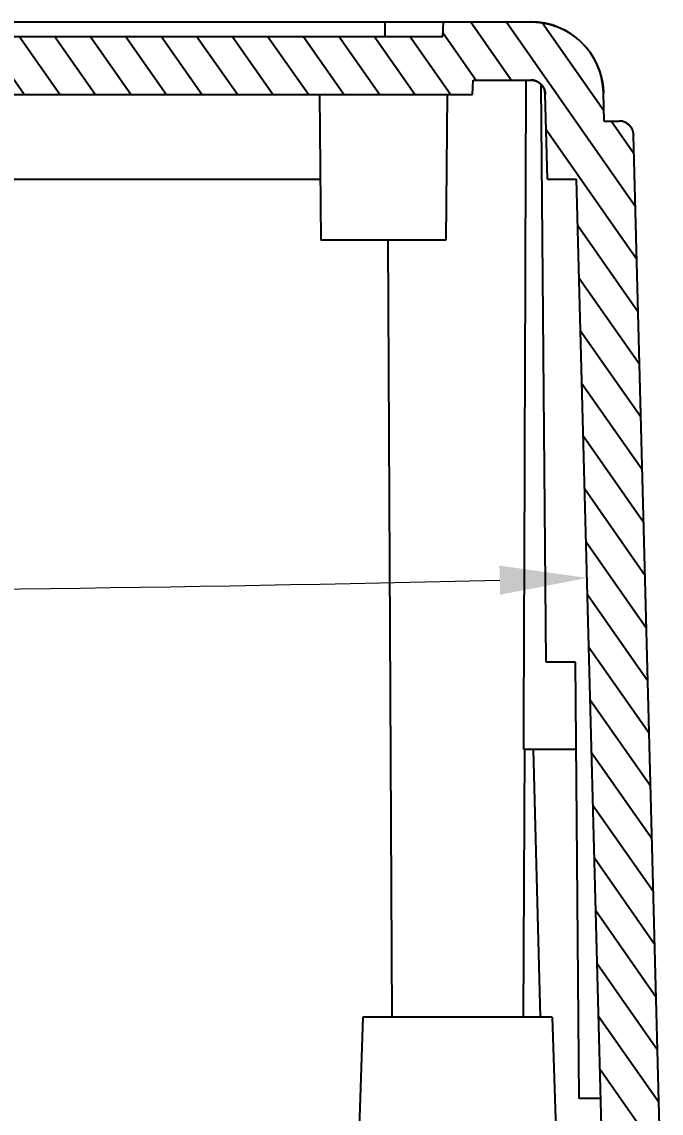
# Model space of a CAD drawing. Header units: millimetres. Extents: x 1338 to 1739, y -253 to 25.
# Drawn here: x 1476.02 to 1498, y -111.9 to -74.4 of the extents above; entities that cross this region are included whole.
import ezdxf

# ---------------------------------------------------------------- set-up
doc = ezdxf.new("R2010")
doc.units = ezdxf.units.MM
doc.layers.add('dim', color=82, linetype='Continuous', lineweight=9)
doc.styles.add('宋体', font='')
doc.styles.get('宋体').set_extended_font_data('SimSun')
doc.dimstyles.new('YanXiu', dxfattribs={"dimscale": 1.5, "dimtxt": 2.5, "dimasz": 2.2, "dimexe": 0.65, "dimexo": 0.65, "dimgap": 0.5, "dimtad": 1, "dimdsep": 46, "dimtxsty": '宋体', "dimcen": 0, "dimclrd": 3, "dimclre": 3, "dimclrt": 3, "dimazin": 2, "dimtfac": 1, "dimtofl": 0, "dimtmove": 0, "dimatfit": 3, "dimfxl": 0, "dimlwd": 5, "dimlwe": 5, "dimarcsym": 0})

# ---------------------------------------------------------------- blocks, each defined once
blk = doc.blocks.new('*D32')
at = {"layer": 'Defpoints', "color": 0}
for p in [(1423.905, -79.805), (1495.092, -79.805), (1447.513, -93.924), (1422.947, -116.396), (1496.05, -116.396)]:
    blk.add_point(p, dxfattribs=at)
at = {"layer": 'dim', "color": 3, "lineweight": 5}
blk.add_arc((1459.499, 1279.456), 1373.433, 268.625152, 271.374848, dxfattribs=at)
at = {"layer": 'dim', "color": 3}
for points in [[(1426.533, -94.081), (1426.558, -93.081), (1423.547, -93.506)], [(1492.439, -93.081), (1492.465, -94.081), (1495.451, -93.506)]]:
    blk.add_solid(points, dxfattribs=at)
at = {"layer": 'dim', "color": 3, "insert": (1459.499, -91.352), "char_height": 3.75, "attachment_point": 5, "style": '宋体'}
blk.add_mtext('3°', dxfattribs=at)

msp = doc.modelspace()

# ---------------------------------------------------------------- hatches: boundary and pattern name
at = {"linetype": 'Continuous'}
h = msp.add_hatch(dxfattribs=at)
h.set_pattern_fill('2', color=2, angle=125, style=0, pattern_type=0)
h.set_pattern_definition([(125, (1173.496, -272.3641), (-0.819152, -0.5735764), [])])
edge = h.paths.add_edge_path()
edge.add_line((1420.999, -114.396), (1421.799, -114.396))
edge.add_line((1420.999, -114.396), (1421.944, -78.292))
edge.add_spline(control_points=[(1421.944, -78.292), (1421.952, -78.005), (1422.157, -77.805), (1422.444, -77.805)], knot_values=[0, 0, 0, 0, 1, 1, 1, 1], weights=[1, 0.810868, 0.810868, 1], degree=3, periodic=0)
edge.add_line((1422.444, -77.805), (1422.957, -77.805))
edge.add_line((1422.957, -77.805), (1422.983, -76.831))
edge.add_spline(control_points=[(1425.482, -74.396), (1424.048, -74.396), (1423.02, -75.397), (1422.983, -76.831)], knot_values=[0, 0, 0, 0, 1, 1, 1, 1], weights=[1, 0.810868, 0.810868, 1], degree=3, periodic=0)
edge.add_line((1425.482, -74.396), (1428.482, -74.396))
edge.add_line((1428.508, -74.896), (1428.482, -74.396))
edge.add_line((1428.508, -74.896), (1490.489, -74.896))
edge.add_line((1490.489, -74.896), (1490.516, -74.396))
edge.add_line((1490.516, -74.396), (1493.516, -74.396))
edge.add_spline(control_points=[(1493.516, -74.396), (1494.95, -74.396), (1495.977, -75.397), (1496.015, -76.831)], knot_values=[0, 0, 0, 0, 1, 1, 1, 1], weights=[1, 0.810868, 0.810868, 1], degree=3, periodic=0)
edge.add_line((1496.04, -77.805), (1496.015, -76.831))
edge.add_line((1496.04, -77.805), (1496.554, -77.805))
edge.add_spline(control_points=[(1497.053, -78.292), (1497.046, -78.005), (1496.84, -77.805), (1496.554, -77.805)], knot_values=[0, 0, 0, 0, 1, 1, 1, 1], weights=[1, 0.810868, 0.810868, 1], degree=3, periodic=0)
edge.add_line((1497.999, -114.396), (1497.053, -78.292))
edge.add_line((1497.198, -114.396), (1497.999, -114.396))
edge.add_line((1497.198, -114.396), (1497.128, -116.396))
edge.add_line((1496.05, -116.396), (1497.128, -116.396))
edge.add_line((1496.05, -116.396), (1495.092, -79.805))
edge.add_line((1494.092, -79.805), (1495.092, -79.805))
edge.add_line((1494.092, -79.805), (1494.015, -76.883))
edge.add_spline(control_points=[(1493.516, -76.396), (1493.802, -76.396), (1494.008, -76.596), (1494.015, -76.883)], knot_values=[0, 0, 0, 0, 1, 1, 1, 1], weights=[1, 0.810868, 0.810868, 1], degree=3, periodic=0)
edge.add_line((1491.542, -76.396), (1493.516, -76.396))
edge.add_line((1491.516, -76.896), (1491.542, -76.396))
edge.add_line((1427.482, -76.896), (1491.516, -76.896))
edge.add_line((1427.482, -76.896), (1427.456, -76.396))
edge.add_line((1425.482, -76.396), (1427.456, -76.396))
edge.add_spline(control_points=[(1425.482, -76.396), (1425.195, -76.396), (1424.99, -76.596), (1424.982, -76.883)], knot_values=[0, 0, 0, 0, 1, 1, 1, 1], weights=[1, 0.810868, 0.810868, 1], degree=3, periodic=0)
edge.add_line((1424.906, -79.805), (1424.982, -76.883))
edge.add_line((1423.905, -79.805), (1424.906, -79.805))
edge.add_line((1422.947, -116.396), (1423.905, -79.805))
edge.add_line((1421.869, -116.396), (1422.947, -116.396))
edge.add_line((1421.799, -114.396), (1421.869, -116.396))

# ---------------------------------------------------------------- linework, layer by layer
at = {"color": 7, "linetype": 'Continuous'}
for p, q in [((1425.482, -74.396), (1493.516, -74.396)), ((1488.516, -74.896), (1488.516, -74.396)), ((1490.489, -74.896), (1490.516, -74.396)), ((1490.489, -74.896), (1490.516, -74.396)), ((1490.516, -74.396), (1493.516, -74.396)), ((1428.508, -74.896), (1490.489, -74.896)), ((1428.508, -74.896), (1490.489, -74.896)), ((1491.516, -76.896), (1491.542, -76.396)), ((1491.516, -76.896), (1491.542, -76.396)), ((1491.542, -76.396), (1493.516, -76.396)), ((1491.542, -76.396), (1493.516, -76.396)), ((1494.05, -96.396), (1493.877, -76.551)), ((1496.04, -77.805), (1496.015, -76.831)), ((1496.04, -77.805), (1496.015, -76.831)), ((1427.482, -76.896), (1491.516, -76.896)), ((1427.482, -76.896), (1491.516, -76.896)), ((1486.255, -76.896), (1486.299, -81.896)), ((1490.642, -76.896), (1490.599, -81.896)), ((1494.092, -79.805), (1494.015, -76.883)), ((1494.092, -79.805), (1494.015, -76.883)), ((1496.04, -77.805), (1496.554, -77.805)), ((1496.04, -77.805), (1496.554, -77.805)), ((1497.999, -114.396), (1497.053, -78.292)), ((1497.999, -114.396), (1497.053, -78.292)), ((1461.964, -79.805), (1486.281, -79.805)), ((1494.092, -79.805), (1495.092, -79.805)), ((1494.092, -79.805), (1495.092, -79.805)), ((1496.05, -116.396), (1495.092, -79.805)), ((1496.05, -116.396), (1495.092, -79.805)), ((1490.599, -81.896), (1486.299, -81.896)), ((1488.605, -81.896), (1488.745, -108.596)), ((1495.05, -96.396), (1494.05, -96.396)), ((1495.181, -111.396), (1495.05, -96.396)), ((1493.301, -99.396), (1493.253, -108.596)), ((1495.077, -99.396), (1493.274, -99.396)), ((1493.847, -108.596), (1493.606, -99.396)), ((1487.749, -108.596), (1487.616, -112.4)), ((1494.249, -108.596), (1487.749, -108.596)), ((1494.249, -108.596), (1494.455, -114.495)), ((1495.92, -111.396), (1495.181, -111.396))]:
    msp.add_line(p, q, dxfattribs=at)
for centre, radius in [((1493.516, -76.896), 2.5), ((1493.516, -76.896), 0.5), ((1496.554, -78.305), 0.5)]:
    msp.add_arc(centre, radius, 1.5, 90, dxfattribs=at)
msp.add_ellipse((1490.999, 85.266), major_axis=(0, 374.62), ratio=0.006982, start_param=-2.086253, end_param=-2.016992, dxfattribs=at)
for points, start_tangent, end_tangent in [([(1493.516, -74.396), (1493.543, -74.396), (1493.57, -74.397), (1493.598, -74.398), (1493.626, -74.399), (1493.653, -74.4), (1493.681, -74.402), (1493.709, -74.404), (1493.737, -74.406), (1493.765, -74.409), (1493.794, -74.412), (1493.822, -74.415), (1493.85, -74.419), (1493.879, -74.423), (1493.907, -74.427), (1493.936, -74.432), (1493.964, -74.437), (1493.993, -74.442), (1494.021, -74.448), (1494.05, -74.454), (1494.079, -74.461), (1494.107, -74.467), (1494.136, -74.475), (1494.165, -74.482), (1494.194, -74.49), (1494.222, -74.498), (1494.251, -74.507), (1494.28, -74.516), (1494.308, -74.525), (1494.337, -74.535), (1494.366, -74.545), (1494.394, -74.556), (1494.422, -74.567), (1494.451, -74.578), (1494.479, -74.589), (1494.507, -74.601), (1494.536, -74.614), (1494.564, -74.627), (1494.592, -74.64), (1494.619, -74.653), (1494.647, -74.667), (1494.675, -74.681), (1494.702, -74.696), (1494.73, -74.711), (1494.757, -74.726), (1494.784, -74.742), (1494.811, -74.758), (1494.838, -74.774), (1494.864, -74.791), (1494.89, -74.808), (1494.917, -74.826), (1494.943, -74.844), (1494.968, -74.862), (1494.994, -74.88), (1495.019, -74.899), (1495.045, -74.918), (1495.07, -74.938), (1495.094, -74.958), (1495.119, -74.978), (1495.143, -74.998), (1495.167, -75.019), (1495.191, -75.04), (1495.214, -75.062), (1495.237, -75.083), (1495.26, -75.106), (1495.283, -75.128), (1495.305, -75.15), (1495.327, -75.173), (1495.349, -75.196), (1495.37, -75.22), (1495.391, -75.244), (1495.412, -75.267), (1495.433, -75.292), (1495.453, -75.316), (1495.473, -75.341), (1495.492, -75.366), (1495.511, -75.391), (1495.53, -75.416), (1495.549, -75.441), (1495.567, -75.467), (1495.585, -75.493), (1495.602, -75.519), (1495.619, -75.546), (1495.636, -75.572), (1495.652, -75.599), (1495.669, -75.625), (1495.684, -75.652), (1495.7, -75.679), (1495.714, -75.707), (1495.729, -75.734), (1495.743, -75.762), (1495.757, -75.789), (1495.771, -75.817), (1495.784, -75.845), (1495.796, -75.873), (1495.809, -75.901), (1495.821, -75.929), (1495.832, -75.957), (1495.844, -75.985), (1495.855, -76.013), (1495.865, -76.042), (1495.875, -76.07), (1495.885, -76.099), (1495.894, -76.127), (1495.903, -76.156), (1495.912, -76.184), (1495.92, -76.213), (1495.928, -76.241), (1495.936, -76.27), (1495.943, -76.298), (1495.95, -76.327), (1495.956, -76.355), (1495.962, -76.384), (1495.968, -76.412), (1495.974, -76.44), (1495.979, -76.469), (1495.984, -76.497), (1495.988, -76.525), (1495.992, -76.553), (1495.996, -76.582), (1495.999, -76.61), (1496.002, -76.638), (1496.005, -76.665), (1496.007, -76.693), (1496.009, -76.721), (1496.011, -76.749), (1496.013, -76.776), (1496.014, -76.804), (1496.015, -76.831)], (1, 0), (0.026177, -0.999657)), ([(1493.516, -76.396), (1493.521, -76.396), (1493.527, -76.396), (1493.532, -76.397), (1493.538, -76.397), (1493.543, -76.397), (1493.549, -76.397), (1493.554, -76.398), (1493.56, -76.398), (1493.566, -76.399), (1493.571, -76.399), (1493.577, -76.4), (1493.583, -76.401), (1493.588, -76.402), (1493.594, -76.402), (1493.6, -76.403), (1493.605, -76.404), (1493.611, -76.405), (1493.617, -76.407), (1493.623, -76.408), (1493.628, -76.409), (1493.634, -76.41), (1493.64, -76.412), (1493.645, -76.413), (1493.651, -76.415), (1493.657, -76.417), (1493.663, -76.418), (1493.668, -76.42), (1493.674, -76.422), (1493.68, -76.424), (1493.686, -76.426), (1493.691, -76.428), (1493.697, -76.43), (1493.703, -76.433), (1493.708, -76.435), (1493.714, -76.437), (1493.72, -76.44), (1493.725, -76.442), (1493.731, -76.445), (1493.736, -76.448), (1493.742, -76.45), (1493.747, -76.453), (1493.753, -76.456), (1493.758, -76.459), (1493.764, -76.462), (1493.769, -76.465), (1493.775, -76.469), (1493.78, -76.472), (1493.785, -76.475), (1493.791, -76.479), (1493.796, -76.482), (1493.801, -76.486), (1493.806, -76.489), (1493.811, -76.493), (1493.816, -76.497), (1493.821, -76.501), (1493.826, -76.505), (1493.831, -76.509), (1493.836, -76.513), (1493.841, -76.517), (1493.846, -76.521), (1493.851, -76.525), (1493.855, -76.529), (1493.86, -76.534), (1493.865, -76.538), (1493.869, -76.543), (1493.874, -76.547), (1493.878, -76.552), (1493.882, -76.556), (1493.887, -76.561), (1493.891, -76.566), (1493.895, -76.571), (1493.899, -76.575), (1493.903, -76.58), (1493.907, -76.585), (1493.911, -76.59), (1493.915, -76.595), (1493.919, -76.6), (1493.922, -76.605), (1493.926, -76.61), (1493.929, -76.616), (1493.933, -76.621), (1493.936, -76.626), (1493.94, -76.631), (1493.943, -76.637), (1493.946, -76.642), (1493.949, -76.647), (1493.952, -76.653), (1493.955, -76.658), (1493.958, -76.664), (1493.961, -76.669), (1493.964, -76.675), (1493.967, -76.68), (1493.969, -76.686), (1493.972, -76.692), (1493.974, -76.697), (1493.977, -76.703), (1493.979, -76.708), (1493.981, -76.714), (1493.983, -76.72), (1493.986, -76.725), (1493.988, -76.731), (1493.989, -76.737), (1493.991, -76.742), (1493.993, -76.748), (1493.995, -76.754), (1493.997, -76.76), (1493.998, -76.765), (1494, -76.771), (1494.001, -76.777), (1494.002, -76.782), (1494.004, -76.788), (1494.005, -76.794), (1494.006, -76.799), (1494.007, -76.805), (1494.008, -76.811), (1494.009, -76.816), (1494.01, -76.822), (1494.011, -76.828), (1494.012, -76.833), (1494.012, -76.839), (1494.013, -76.845), (1494.013, -76.85), (1494.014, -76.856), (1494.014, -76.861), (1494.015, -76.867), (1494.015, -76.872), (1494.015, -76.878), (1494.015, -76.883)], (1, 0), (0.026177, -0.999657)), ([(1497.053, -78.292), (1497.053, -78.286), (1497.053, -78.281), (1497.053, -78.275), (1497.052, -78.27), (1497.052, -78.264), (1497.051, -78.258), (1497.051, -78.253), (1497.05, -78.247), (1497.05, -78.242), (1497.049, -78.236), (1497.048, -78.23), (1497.047, -78.225), (1497.046, -78.219), (1497.045, -78.213), (1497.044, -78.208), (1497.043, -78.202), (1497.042, -78.196), (1497.04, -78.191), (1497.039, -78.185), (1497.038, -78.179), (1497.036, -78.174), (1497.034, -78.168), (1497.033, -78.162), (1497.031, -78.157), (1497.029, -78.151), (1497.027, -78.145), (1497.025, -78.139), (1497.023, -78.134), (1497.021, -78.128), (1497.019, -78.122), (1497.017, -78.117), (1497.015, -78.111), (1497.012, -78.106), (1497.01, -78.1), (1497.007, -78.094), (1497.005, -78.089), (1497.002, -78.083), (1496.999, -78.078), (1496.996, -78.072), (1496.993, -78.067), (1496.99, -78.061), (1496.987, -78.056), (1496.984, -78.05), (1496.981, -78.045), (1496.978, -78.04), (1496.974, -78.035), (1496.971, -78.029), (1496.967, -78.024), (1496.964, -78.019), (1496.96, -78.014), (1496.956, -78.009), (1496.953, -78.004), (1496.949, -77.999), (1496.945, -77.994), (1496.941, -77.989), (1496.937, -77.984), (1496.933, -77.979), (1496.929, -77.974), (1496.924, -77.969), (1496.92, -77.965), (1496.916, -77.96), (1496.911, -77.955), (1496.907, -77.951), (1496.902, -77.947), (1496.898, -77.942), (1496.893, -77.938), (1496.889, -77.933), (1496.884, -77.929), (1496.879, -77.925), (1496.874, -77.921), (1496.869, -77.917), (1496.864, -77.913), (1496.859, -77.909), (1496.854, -77.905), (1496.849, -77.901), (1496.844, -77.898), (1496.839, -77.894), (1496.834, -77.891), (1496.829, -77.887), (1496.823, -77.884), (1496.818, -77.88), (1496.813, -77.877), (1496.807, -77.874), (1496.802, -77.871), (1496.796, -77.868), (1496.791, -77.865), (1496.785, -77.862), (1496.78, -77.859), (1496.774, -77.856), (1496.769, -77.853), (1496.763, -77.851), (1496.758, -77.848), (1496.752, -77.846), (1496.746, -77.843), (1496.741, -77.841), (1496.735, -77.839), (1496.729, -77.837), (1496.724, -77.834), (1496.718, -77.832), (1496.712, -77.83), (1496.706, -77.829), (1496.701, -77.827), (1496.695, -77.825), (1496.689, -77.823), (1496.683, -77.822), (1496.678, -77.82), (1496.672, -77.819), (1496.666, -77.817), (1496.66, -77.816), (1496.655, -77.815), (1496.649, -77.814), (1496.643, -77.813), (1496.638, -77.812), (1496.632, -77.811), (1496.626, -77.81), (1496.62, -77.809), (1496.615, -77.808), (1496.609, -77.808), (1496.603, -77.807), (1496.598, -77.807), (1496.592, -77.806), (1496.587, -77.806), (1496.581, -77.805), (1496.576, -77.805), (1496.57, -77.805), (1496.564, -77.805), (1496.559, -77.805), (1496.554, -77.805)], (-0.026177, 0.999657), (-1, 0))]:
    msp.add_spline(points, degree=3, dxfattribs=dict(at, start_tangent=start_tangent, end_tangent=end_tangent))

# ---------------------------------------------------------------- dimensions: what is measured, and where the dimension line sits
at = {"layer": 'dim'}
dim = msp.add_angular_dim_2l(base=(1447.513, -93.924), line1=((1496.05, -116.396), (1495.092, -79.805)), line2=((1422.947, -116.396), (1423.905, -79.805)), dimstyle='YanXiu', override={"dimasz": 2, "dimexe": 0.49975, "dimexo": 0.49975, "dimgap": 0.49975}, dxfattribs=at)
dim.commit()
dim.dimension.update_dxf_attribs({"geometry": '*D32', "text_midpoint": (1459.499, -91.352)})

doc.saveas('drawing.dxf')
